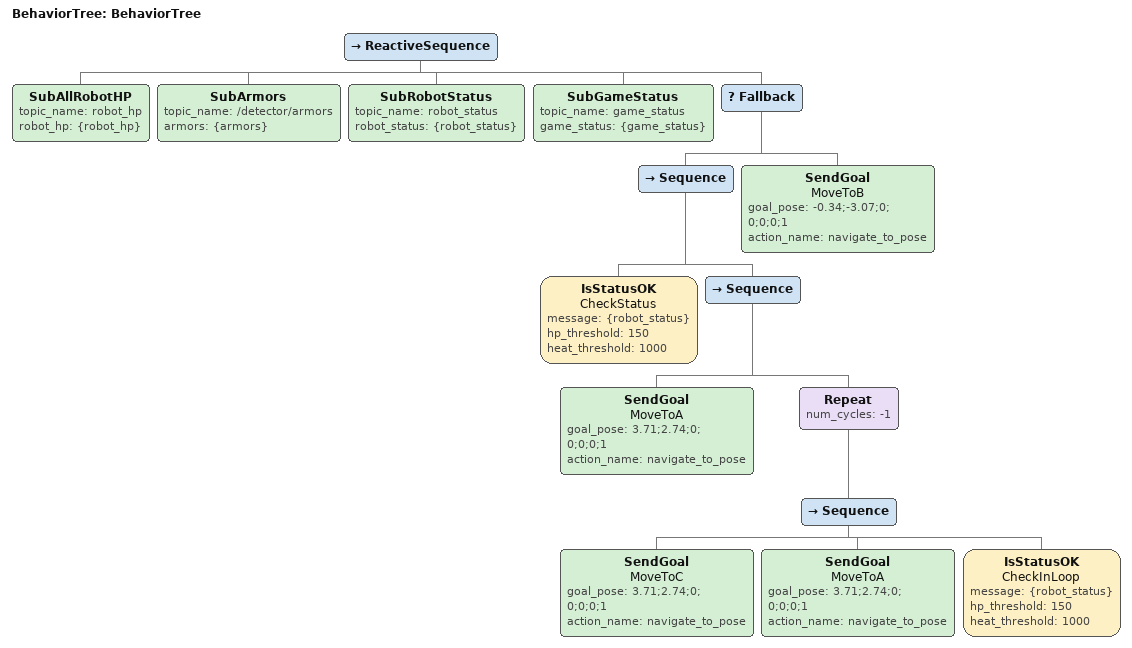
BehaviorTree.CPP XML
<?xml version="1.0" encoding="UTF-8"?>
<root BTCPP_format="4" main_tree_to_execute="BehaviorTree">
  <BehaviorTree ID="BehaviorTree">
    <ReactiveSequence>
      <!-- 订阅节点 -->
      <SubAllRobotHP topic_name="robot_hp" robot_hp="{robot_hp}"/>
      <SubArmors topic_name="/detector/armors" armors="{armors}"/>
      <SubRobotStatus topic_name="robot_status" robot_status="{robot_status}"/>
      <SubGameStatus topic_name="game_status" game_status="{game_status}"/>

      <!-- 主逻辑 -->
      <Fallback>
        <Sequence>
          <IsStatusOK name="CheckStatus"
                      message="{robot_status}"
                      hp_threshold="150"
                      heat_threshold="1000"/>
          <Sequence>
            <SendGoal name="MoveToA"
                      goal_pose="3.71;2.74;0; 0;0;0;1"
                      action_name="navigate_to_pose"/>
            <Repeat num_cycles="-1">
              <Sequence>
                <SendGoal name="MoveToC"
                          goal_pose="3.71;2.74;0; 0;0;0;1"
                          action_name="navigate_to_pose"/>
                <SendGoal name="MoveToA"
                          goal_pose="3.71;2.74;0; 0;0;0;1"
                          action_name="navigate_to_pose"/>
                <!-- 循环中检查状态 -->
                <IsStatusOK name="CheckInLoop"
                            message="{robot_status}"
                            hp_threshold="150"
                            heat_threshold="1000"/>
              </Sequence>
            </Repeat>
          </Sequence>
        </Sequence>
        <!-- 备用路径 -->
        <SendGoal name="MoveToB"
                  goal_pose="-0.34;-3.07;0; 0;0;0;1"
                  action_name="navigate_to_pose"/>
      </Fallback>
    </ReactiveSequence>
  </BehaviorTree>
</root>
